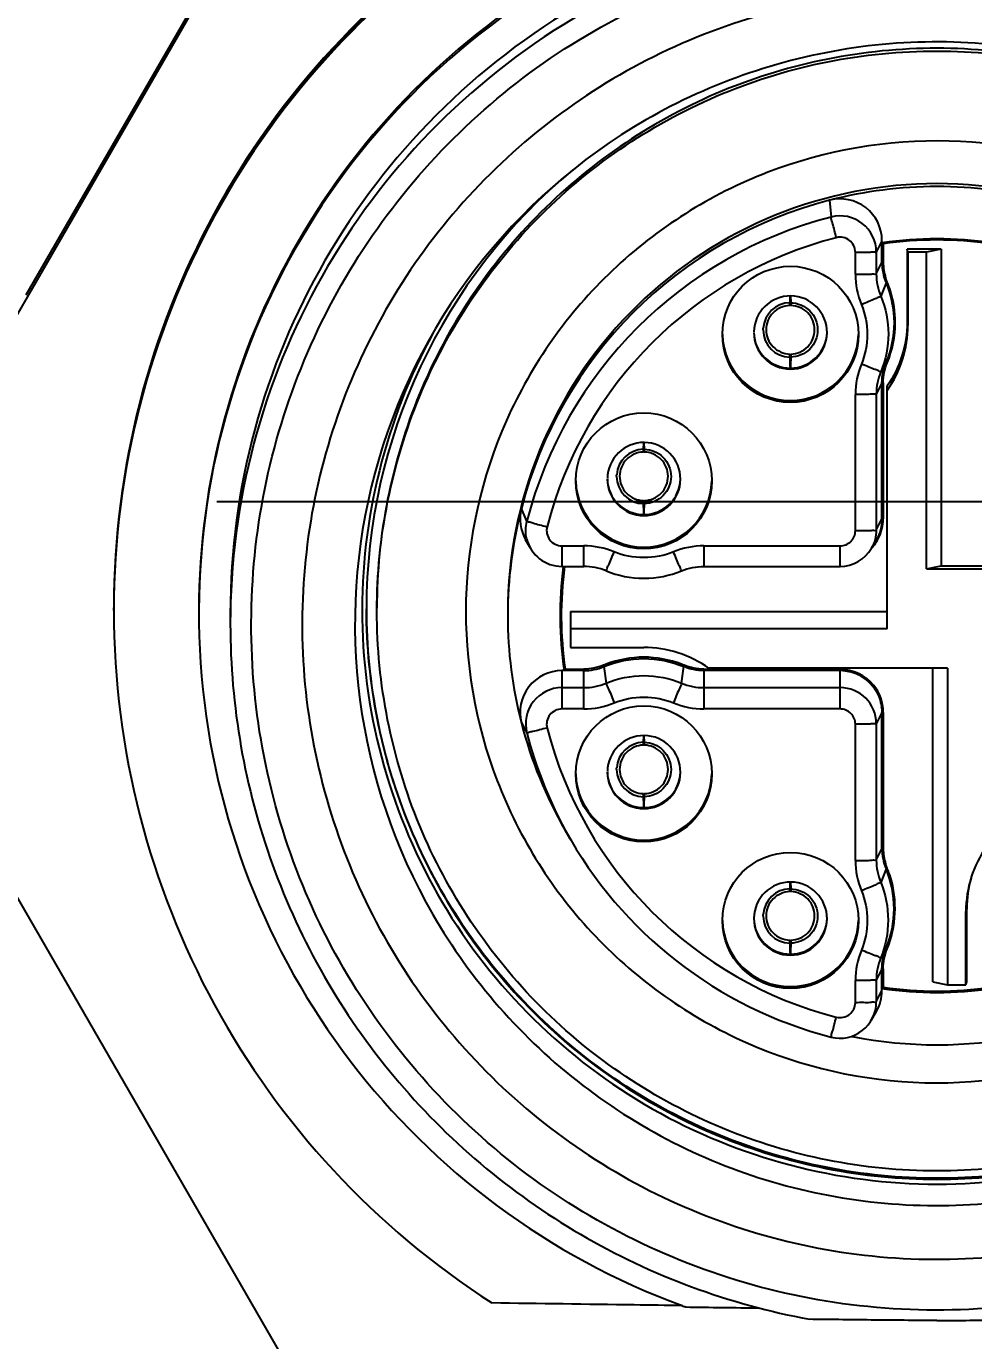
# Model space of a CAD drawing. Header units: millimetres. Extents: x 5828 to 6704, y 123 to 421.
# Drawn here: x 6384.82 to 6385.272, y 188.883 to 189.511 of the extents above; entities that cross this region are included whole.
import ezdxf

# ---------------------------------------------------------------- set-up
doc = ezdxf.new("R2010")
doc.units = ezdxf.units.MM
doc.linetypes.add('CENTER', pattern=[0.6, 0.375, -0.075, 0.075, -0.075])
for name, color, linetype in [('中心线', 7, 'Continuous'), ('外形图', 7, 'Continuous'), ('尺寸标注', 7, 'Continuous')]:
    doc.layers.add(name, color=color, linetype=linetype)
doc.styles.add('微软雅黑', font='msyh.ttc', dxfattribs={"height": 1.5})
doc.dimstyles.new('尺寸标注_1_20比例', dxfattribs={"dimtxt": 1.5, "dimasz": 1.25, "dimexe": 0.5, "dimexo": 0.4, "dimgap": 0.5, "dimtad": 1, "dimdec": 1, "dimlfac": 20, "dimdsep": 46, "dimtxsty": '微软雅黑', "dimcen": 0.09, "dimadec": 0, "dimazin": 0, "dimtp": 0.01, "dimtm": 0.01, "dimtfac": 1, "dimtdec": 1, "dimtofl": 0, "dimtmove": 0, "dimatfit": 3, "dimfxl": 1, "dimtolj": 1, "dimarcsym": 0})

# ---------------------------------------------------------------- blocks, each defined once
blk = doc.blocks.new('*D1099')
at = {"layer": 'Defpoints', "color": 0}
for p in [(6385.30447, 191.54881), (6370.13537, 186.94951), (6385.30451, 186.94951)]:
    blk.add_point(p, dxfattribs=at)
at = {"layer": '尺寸标注', "color": 0, "lineweight": -2}
for p, q in [((6384.90447, 191.54881), (6369.63537, 191.54881)), ((6370.13537, 190.29881), (6370.13537, 188.19951)), ((6384.90451, 186.94951), (6369.63537, 186.94951))]:
    blk.add_line(p, q, dxfattribs=at)
at = {"layer": '尺寸标注', "color": 0}
for points in [[(6370.34371, 190.29881), (6369.92704, 190.29881), (6370.13537, 191.54881)], [(6369.92704, 188.19951), (6370.34371, 188.19951), (6370.13537, 186.94951)]]:
    blk.add_solid(points, dxfattribs=at)
at = {"layer": '尺寸标注', "color": 0, "insert": (6368.8616, 189.3315), "char_height": 1.5, "attachment_point": 5, "rotation": 90, "style": '微软雅黑'}
blk.add_mtext('\\A1;\\A1;{\\fAlibaba PuHuiTi 3.0 55 Regular|b0|i0|c134|p18;92}', dxfattribs=at)

msp = doc.modelspace()

# ---------------------------------------------------------------- linework, layer by layer
at = {"layer": '中心线', "linetype": 'CENTER', "ltscale": 5}
msp.add_line((6373.66062, 189.28363), (6422.22834, 189.28363), dxfattribs=at)
at = {"layer": '外形图', "linetype": 'ByBlock'}
for p, q in [((6384.77103, 189.29632), (6384.95853, 189.62103)), ((6384.81955, 189.38228), (6384.91, 189.53892)), ((6385.20324, 189.42755), (6385.20392, 189.41952)), ((6385.22824, 189.40819), (6385.22553, 189.40277)), ((6385.22824, 189.39776), (6385.22824, 189.40819)), ((6385.22837, 189.40715), (6385.22824, 189.40714)), ((6385.22836, 189.40653), (6385.22837, 189.40708)), ((6385.22883, 189.40672), (6385.22871, 189.40719)), ((6385.22883, 189.40672), (6385.22883, 189.39785)), ((6385.21553, 189.39218), (6385.21553, 189.4026)), ((6385.22553, 189.40277), (6385.22553, 189.39235)), ((6385.22824, 189.3998), (6385.2288, 189.39793)), ((6385.24024, 189.40415), (6385.24024, 189.36915)), ((6385.24066, 189.40275), (6385.24024, 189.40415)), ((6385.25649, 189.40415), (6385.24024, 189.40415)), ((6385.24066, 189.40275), (6385.24066, 189.36776)), ((6385.24949, 189.40275), (6385.24066, 189.40275)), ((6385.25649, 189.40415), (6385.24949, 189.40275)), ((6385.24949, 189.25153), (6385.24949, 189.40275)), ((6385.25649, 189.40415), (6385.25649, 189.25292)), ((6385.22553, 189.39235), (6385.22824, 189.39776)), ((6385.22995, 189.39053), (6385.2289, 189.39386)), ((6385.23017, 189.38813), (6385.22767, 189.38168)), ((6385.23071, 189.38845), (6385.22995, 189.39053)), ((6385.23075, 189.38834), (6385.23071, 189.38845)), ((6385.18432, 189.37858), (6385.18442, 189.38185)), ((6385.18456, 189.38185), (6385.18466, 189.37858)), ((6385.18427, 189.37753), (6385.1843, 189.37796)), ((6385.23458, 189.36903), (6385.23458, 189.36915)), ((6385.24024, 189.36915), (6385.24066, 189.36776)), ((6385.1715, 189.36559), (6385.17152, 189.36637)), ((6385.18427, 189.35371), (6385.18424, 189.35399)), ((6385.1843, 189.35324), (6385.18427, 189.35371)), ((6385.18443, 189.34872), (6385.18432, 189.3526)), ((6385.18466, 189.3526), (6385.18455, 189.34872)), ((6385.18471, 189.35372), (6385.18468, 189.35325)), ((6385.22767, 189.34563), (6385.23017, 189.35)), ((6385.23071, 189.34986), (6385.23046, 189.35086)), ((6385.18447, 189.34738), (6385.18443, 189.34872)), ((6385.18455, 189.34872), (6385.18451, 189.34738)), ((6385.22824, 189.34037), (6385.22553, 189.33496)), ((6385.22824, 189.27533), (6385.22824, 189.34037)), ((6385.2288, 189.34054), (6385.22835, 189.34204)), ((6385.22883, 189.34037), (6385.22883, 189.27542)), ((6385.23074, 189.22278), (6385.23074, 189.33881)), ((6385.21553, 189.26975), (6385.21553, 189.33479)), ((6385.22553, 189.33496), (6385.22553, 189.26992)), ((6385.11432, 189.30859), (6385.11442, 189.31186)), ((6385.11456, 189.31186), (6385.11466, 189.30859)), ((6385.11427, 189.30754), (6385.1143, 189.30797)), ((6385.1015, 189.2956), (6385.10152, 189.29638)), ((6385.11427, 189.28372), (6385.11424, 189.284)), ((6385.1143, 189.28325), (6385.11427, 189.28372)), ((6385.11443, 189.27873), (6385.11432, 189.28261)), ((6385.11466, 189.28261), (6385.11455, 189.27873)), ((6385.11471, 189.28373), (6385.11468, 189.28326)), ((6385.05862, 189.27424), (6385.056, 189.28033)), ((6385.11447, 189.27739), (6385.11443, 189.27873)), ((6385.11455, 189.27873), (6385.11451, 189.27739)), ((6385.22553, 189.26992), (6385.22824, 189.27533)), ((6385.22824, 189.27737), (6385.2288, 189.2755)), ((6385.06039, 189.26127), (6385.05804, 189.26533)), ((6385.07537, 189.26245), (6385.07537, 189.25263)), ((6385.07537, 189.26245), (6385.08579, 189.26245)), ((6385.08579, 189.25263), (6385.08579, 189.26245)), ((6385.14319, 189.26245), (6385.14319, 189.25263)), ((6385.14319, 189.26245), (6385.20824, 189.26245)), ((6385.20824, 189.25263), (6385.20824, 189.26245)), ((6385.22322, 189.26127), (6385.22556, 189.26533)), ((6385.07537, 189.25263), (6385.08579, 189.25263)), ((6385.14319, 189.25263), (6385.20824, 189.25263)), ((6385.24949, 189.25153), (6385.25649, 189.25292)), ((6385.24949, 189.25153), (6385.36341, 189.25153)), ((6385.25649, 189.25292), (6385.29773, 189.25292)), ((6384.8614, 189.23309), (6384.8614, 189.23292)), ((6384.8614, 189.23235), (6384.8614, 189.23292)), ((6384.8614, 189.23178), (6384.8614, 189.23235)), ((6384.8614, 189.23178), (6384.8614, 189.23161)), ((6384.8614, 189.23161), (6384.8614, 189.23178)), ((6385.0747, 189.23563), (6385.07469, 189.23528)), ((6385.07949, 189.23117), (6385.07949, 189.21395)), ((6385.07949, 189.23117), (6385.23074, 189.23117)), ((6384.91699, 189.23005), (6384.91699, 189.22499)), ((6385.23074, 189.22278), (6385.07949, 189.22278)), ((6385.07949, 189.21395), (6385.11449, 189.21395)), ((6385.09571, 189.20557), (6385.09542, 189.20477)), ((6385.13356, 189.20477), (6385.13327, 189.20557)), ((6385.07537, 189.20284), (6385.07537, 189.18455)), ((6385.08579, 189.20284), (6385.07537, 189.20284)), ((6385.07638, 189.20363), (6385.07693, 189.20363)), ((6385.07679, 189.20386), (6385.07653, 189.20455)), ((6385.07692, 189.20351), (6385.08579, 189.20351)), ((6385.08579, 189.18455), (6385.08579, 189.20351)), ((6385.09542, 189.20477), (6385.09646, 189.19686)), ((6385.13252, 189.19686), (6385.13356, 189.20477)), ((6385.14319, 189.20351), (6385.14319, 189.18455)), ((6385.14319, 189.20351), (6385.20824, 189.20351)), ((6385.20824, 189.20284), (6385.14319, 189.20284)), ((6385.25949, 189.20403), (6385.14557, 189.20403)), ((6385.20824, 189.18455), (6385.20824, 189.20351)), ((6385.25249, 189.0542), (6385.25249, 189.20403)), ((6385.25949, 189.20403), (6385.25949, 189.05281)), ((6385.07537, 189.19472), (6385.08579, 189.19472)), ((6385.14319, 189.19472), (6385.20824, 189.19472)), ((6385.22394, 189.19566), (6385.22556, 189.19284)), ((6385.08579, 189.18455), (6385.07537, 189.18455)), ((6385.20824, 189.18455), (6385.14319, 189.18455)), ((6385.22824, 189.18284), (6385.22553, 189.17743)), ((6385.2288, 189.18301), (6385.22802, 189.1856)), ((6385.22824, 189.1178), (6385.22824, 189.18284)), ((6385.22883, 189.18284), (6385.22883, 189.11789)), ((6385.056, 189.17785), (6385.05862, 189.17311)), ((6385.21553, 189.11222), (6385.21553, 189.17726)), ((6385.22553, 189.17743), (6385.22553, 189.11239)), ((6384.95853, 188.84639), (6384.77103, 189.1711)), ((6385.11427, 189.16756), (6385.1143, 189.16799)), ((6385.11432, 189.16861), (6385.11442, 189.17189)), ((6385.11456, 189.17189), (6385.11466, 189.16861)), ((6385.1015, 189.15562), (6385.10152, 189.1564)), ((6385.11427, 189.14374), (6385.11424, 189.14402)), ((6385.1143, 189.14327), (6385.11427, 189.14374)), ((6385.11443, 189.13875), (6385.11432, 189.14264)), ((6385.11466, 189.14264), (6385.11455, 189.13875)), ((6385.11471, 189.14375), (6385.11468, 189.14328)), ((6385.11447, 189.13741), (6385.11443, 189.13875)), ((6385.11455, 189.13875), (6385.11451, 189.13741)), ((6385.07929, 189.12255), (6385.07695, 189.12661)), ((6385.22553, 189.11239), (6385.22824, 189.1178)), ((6385.22824, 189.11984), (6385.2288, 189.11797)), ((6385.22995, 189.11057), (6385.2289, 189.1139)), ((6385.23017, 189.10818), (6385.22767, 189.10172)), ((6385.23071, 189.10849), (6385.22995, 189.11057)), ((6385.23075, 189.10839), (6385.23071, 189.10849)), ((6385.18432, 189.09862), (6385.18442, 189.1019)), ((6385.18456, 189.1019), (6385.18466, 189.09862)), ((6385.18427, 189.09757), (6385.1843, 189.09801)), ((6385.1715, 189.08564), (6385.17152, 189.08641)), ((6385.26874, 189.0892), (6385.26833, 189.0878)), ((6385.26833, 189.05281), (6385.26833, 189.0878)), ((6385.26874, 189.0542), (6385.26874, 189.0892)), ((6385.18427, 189.07375), (6385.18424, 189.07404)), ((6385.1843, 189.07328), (6385.18427, 189.07375)), ((6385.18471, 189.07376), (6385.18468, 189.07329)), ((6385.18443, 189.06876), (6385.18432, 189.07265)), ((6385.18447, 189.06742), (6385.18443, 189.06876)), ((6385.18455, 189.06876), (6385.18451, 189.06742)), ((6385.18466, 189.07265), (6385.18455, 189.06876)), ((6385.22767, 189.06567), (6385.23017, 189.07004)), ((6385.23071, 189.0699), (6385.23046, 189.0709)), ((6385.2288, 189.06058), (6385.22835, 189.06208)), ((6385.21553, 189.0444), (6385.21553, 189.05483)), ((6385.22824, 189.06041), (6385.22553, 189.055)), ((6385.22553, 189.055), (6385.22553, 189.04458)), ((6385.22824, 189.04999), (6385.22824, 189.06041)), ((6385.22883, 189.06041), (6385.22883, 189.05163)), ((6385.22553, 189.04458), (6385.22824, 189.04999)), ((6385.22838, 189.05273), (6385.22853, 189.05237)), ((6385.22853, 189.05237), (6385.22883, 189.05163)), ((6385.25249, 189.0542), (6385.25949, 189.05281)), ((6385.25949, 189.05281), (6385.26833, 189.05281)), ((6385.26833, 189.05281), (6385.26874, 189.0542)), ((6385.22322, 189.03593), (6385.22556, 189.03999))]:
    msp.add_line(p, q, dxfattribs=at)
for centre in [(6385.18449, 189.36348), (6385.11449, 189.29349), (6385.11449, 189.15352), (6385.18449, 189.08353)]:
    msp.add_circle(centre, 0.0325, dxfattribs=at)
for centre, radius, start, end in [((6385.25477, 189.23309), 0.39338, 122.87183, 180.00042), ((6385.25477, 189.23293), 0.39338, 122.85809, 180.00047), ((6385.25477, 189.23178), 0.39338, 122.76241, 180.00042), ((6385.25477, 189.23162), 0.39338, 122.76235, 237.23759), ((6385.25478, 189.23121), 0.35279, 120.0271, 180.00081), ((6385.2544, 189.23031), 0.3524, 119.99405, 249.81951), ((6385.25443, 189.23004), 0.33744, 119.99405, 179.9984), ((6385.25443, 189.22498), 0.33744, 119.99411, 179.13973), ((6385.25441, 189.22525), 0.27788, 119.99564, 210.00436), ((6385.25443, 189.23231), 0.27244, 129.65498, 179.99901), ((6385.25459, 189.22821), 0.20584, 90.02872, 104.44661), ((6385.25439, 189.22821), 0.20584, 75.55339, 89.97128), ((6385.25447, 189.22907), 0.20498, 104.4732, 165.51808), ((6385.20824, 189.40818), 0.02, 0.00616, 104.4798), ((6385.25447, 189.22366), 0.20228, 104.4732, 165.51808), ((6385.20824, 189.40277), 0.01729, 0.00617, 104.47979), ((6385.25447, 189.22348), 0.19228, 104.4732, 165.51808), ((6385.20824, 189.4026), 0.00729, 0.00651, 104.47945), ((6385.25451, 189.22879), 0.18027, 81.66188, 98.33812), ((6385.25447, 189.22889), 0.17967, 81.78216, 98.21784), ((6385.25324, 189.40152), 0.02551, 192.11643, 197.45933), ((6385.25337, 189.39787), 0.02455, 180.04992, 197.4093), ((6385.18446, 189.36914), 0.05012, 17.45971, 22.53422), ((6385.18453, 189.36435), 0.01746, 180.00473, 179.13691), ((6385.18455, 189.37283), 0.04893, 5.57021, 14.90402), ((6385.18422, 189.36911), 0.05035, 0.04991, 17.4092), ((6385.18449, 189.36559), 0.01299, 90.7478, 176.56542), ((6385.14692, 189.37967), 0.03742, 357.37768, 358.32615), ((6385.22236, 189.37969), 0.03772, 181.67632, 182.60139), ((6385.18449, 189.36436), 0.0325, 181.54213, 358.45787), ((6385.18449, 189.36488), 0.0175, 181.71018, 358.28982), ((6385.18449, 189.36559), 0.01299, 180.00464, 269.2522), ((6385.18449, 189.36564), 0.01157, 268.66248, 269.24818), ((6385.1412, 189.35138), 0.04313, 1.62275, 2.46845), ((6385.18449, 189.36895), 0.01746, 269.5462, 270.4538), ((6385.18449, 189.36853), 0.01749, 269.58873, 270.41127), ((6385.22747, 189.35139), 0.04282, 177.51258, 178.37932), ((6385.11453, 189.29436), 0.01746, 180.00473, 179.13691), ((6385.11449, 189.2956), 0.01299, 90.7478, 176.56542), ((6385.07692, 189.30969), 0.03742, 357.37768, 358.32615), ((6385.15236, 189.3097), 0.03772, 181.67632, 182.60139), ((6385.11449, 189.29437), 0.0325, 181.54213, 358.45787), ((6385.11449, 189.29489), 0.0175, 181.71018, 358.28982), ((6385.11449, 189.2956), 0.01299, 180.00464, 269.2522), ((6385.11449, 189.29565), 0.01157, 268.66248, 269.24818), ((6385.0712, 189.28139), 0.04313, 1.62275, 2.46845), ((6385.11449, 189.29896), 0.01746, 269.5462, 270.4538), ((6385.11449, 189.29854), 0.01749, 269.58873, 270.41127), ((6385.15747, 189.2814), 0.04282, 177.51258, 178.37932), ((6385.25524, 189.22898), 0.20575, 165.54912, 179.97118), ((6385.20832, 189.27542), 0.0205, 359.62963, 359.99997), ((6385.07536, 189.26975), 0.00729, 165.52555, 270.00539), ((6385.20824, 189.26975), 0.00729, 269.99564, 359.99564), ((6385.07533, 189.26991), 0.01725, 194.01793, 270.00056), ((6385.20825, 189.27541), 0.02057, 316.62464, 332.99587), ((6385.20824, 189.26992), 0.01729, 269.99944, 329.99771), ((6385.25531, 189.22909), 0.18082, 172.54137, 188.34834), ((6385.25529, 189.22918), 0.18021, 172.56098, 188.1885), ((6385.25445, 189.23066), 0.17982, 177.08055, 178.41508), ((6385.25445, 189.23066), 0.17982, 178.5288, 180.32517), ((6385.25413, 189.22499), 0.33714, 179.14094, 179.61674), ((6385.25524, 189.22919), 0.20575, 180.02882, 194.45088), ((6385.25466, 189.23068), 0.18003, 180.32998, 188.34374), ((6385.11446, 189.15925), 0.05001, 111.11113, 112.65479), ((6385.11452, 189.15925), 0.05001, 67.34521, 68.88887), ((6385.07536, 189.18284), 0.02, 89.99427, 194.4748), ((6385.20824, 189.18284), 0.02, 30.0035, 90.00144), ((6385.07536, 189.17743), 0.01729, 89.99427, 194.47479), ((6385.20824, 189.17743), 0.01729, 0.00474, 90.00399), ((6385.20822, 189.18658), 0.01815, 30.0074, 38.2154), ((6385.20826, 189.18294), 0.02057, 0.05014, 39.06528), ((6385.20829, 189.1866), 0.01944, 2.30471, 11.66425), ((6385.07536, 189.17726), 0.00729, 89.99461, 194.47445), ((6385.20824, 189.17726), 0.00729, 0.00436, 90.00436), ((6385.25532, 189.22945), 0.20589, 194.51548, 209.96569), ((6385.25447, 189.22352), 0.19228, 194.48192, 255.5268), ((6385.25517, 189.22397), 0.20302, 194.50701, 208.64746), ((6385.11453, 189.15439), 0.01746, 180.00473, 179.13691), ((6385.11449, 189.15562), 0.01299, 90.7478, 176.56542), ((6385.07692, 189.16971), 0.03742, 357.37768, 358.32615), ((6385.15236, 189.16972), 0.03772, 181.67632, 182.60139), ((6385.11449, 189.15563), 0.01299, 180.00464, 269.2522), ((6385.11449, 189.15439), 0.0325, 181.54213, 358.45787), ((6385.11449, 189.15491), 0.0175, 181.71018, 358.28982), ((6385.11449, 189.15567), 0.01157, 268.66248, 269.24818), ((6385.0712, 189.14141), 0.04313, 1.62275, 2.46845), ((6385.15747, 189.14142), 0.04282, 177.51258, 178.37932), ((6385.11449, 189.15898), 0.01746, 269.5462, 270.4538), ((6385.11449, 189.15856), 0.01749, 269.58873, 270.41127), ((6385.25448, 189.22371), 0.20229, 208.67429, 255.52572), ((6385.25337, 189.11791), 0.02455, 180.04992, 197.4093), ((6385.32228, 189.08775), 0.05396, 144.66164, 179.94947), ((6385.25324, 189.12156), 0.02551, 192.11643, 197.45933), ((6385.18451, 189.08911), 0.04949, 337.33835, 22.66165), ((6385.18446, 189.08918), 0.05012, 17.45971, 22.53422), ((6385.18455, 189.09287), 0.04893, 5.57021, 14.90402), ((6385.18453, 189.0844), 0.01746, 180.00473, 179.13691), ((6385.18449, 189.08563), 0.01299, 90.7478, 176.56542), ((6385.14692, 189.09972), 0.03742, 357.37768, 358.32615), ((6385.22236, 189.09973), 0.03772, 181.67632, 182.60139), ((6385.32223, 189.08916), 0.05349, 164.01283, 179.96134), ((6385.18449, 189.0844), 0.0325, 181.54213, 358.45787), ((6385.18449, 189.08492), 0.0175, 181.71018, 358.28982), ((6385.18449, 189.08564), 0.01299, 180.00464, 269.2522), ((6385.18449, 189.08568), 0.01157, 268.66248, 269.24818), ((6385.1412, 189.07142), 0.04313, 1.62275, 2.46845), ((6385.22747, 189.07144), 0.04282, 177.51258, 178.37932), ((6385.18449, 189.08899), 0.01746, 269.5462, 270.4538), ((6385.18449, 189.08857), 0.01749, 269.58873, 270.41127), ((6385.25447, 189.22938), 0.18027, 261.62133, 278.37867), ((6385.25449, 189.23066), 0.18077, 261.68235, 261.84278), ((6385.25451, 189.22946), 0.17967, 261.78216, 278.21784), ((6385.20825, 189.04458), 0.01728, 255.52396, 359.96889), ((6385.20824, 189.04441), 0.00729, 255.52055, 359.99349), ((6385.25454, 189.22965), 0.20553, 258.62846, 281.37154), ((6385.25449, 189.23213), 0.27458, 269.99977, 299.99586), ((6385.25439, 189.23012), 0.35224, 249.81833, 250.10345)]:
    msp.add_arc(centre, radius, start, end, dxfattribs=at)
for points, knots in [([(6385.31354, 188.90273), (6385.27164, 188.89505), (6385.18386, 188.89629), (6385.06365, 188.94831), (6384.97231, 189.04238), (6384.92398, 189.16424), (6384.92594, 189.29531), (6384.97797, 189.41566), (6385.07191, 189.50692), (6385.15355, 189.53922), (6385.19544, 189.5469)], [0, 0, 0, 0, 0.125009, 0.250016, 0.375016, 0.500009, 0.624999, 0.749993, 0.874993, 1, 1, 1, 1]), ([(6385.51705, 189.37638), (6385.49733, 189.41052), (6385.4438, 189.47167), (6385.33499, 189.52519), (6385.21399, 189.53323), (6385.13705, 189.50704), (6385.1029, 189.48733)], [0, 0, 0, 0, 0.249987, 0.499988, 0.749996, 1, 1, 1, 1]), ([(6385.52199, 189.23267), (6385.52199, 189.26745), (6385.50806, 189.33779), (6385.44856, 189.42669), (6385.35952, 189.48621), (6385.25449, 189.50708), (6385.14946, 189.48621), (6385.06042, 189.42669), (6385.00092, 189.33779), (6384.98699, 189.26745), (6384.98699, 189.23267)], [0, 0, 0, 0, 0.124991, 0.249988, 0.374991, 0.5, 0.625009, 0.750012, 0.875009, 1, 1, 1, 1]), ([(6385.49521, 189.3642), (6385.47713, 189.39551), (6385.42805, 189.45157), (6385.32829, 189.50064), (6385.21735, 189.50802), (6385.14682, 189.484), (6385.11551, 189.46593)], [0, 0, 0, 0, 0.249987, 0.499988, 0.749996, 1, 1, 1, 1]), ([(6384.98699, 189.23136), (6384.98699, 189.26614), (6385.00092, 189.33648), (6385.06042, 189.42538), (6385.14946, 189.4849), (6385.25449, 189.50577), (6385.35952, 189.4849), (6385.44856, 189.42538), (6385.50806, 189.33648), (6385.52199, 189.26614), (6385.52199, 189.23136)], [0, 0, 0, 0, 0.124991, 0.249988, 0.374991, 0.5, 0.625009, 0.750012, 0.875009, 1, 1, 1, 1]), ([(6385.1029, 189.48733), (6385.06876, 189.46762), (6385.0076, 189.4141), (6384.95407, 189.3053), (6384.94602, 189.18431), (6384.97222, 189.10739), (6384.99194, 189.07325)], [0, 0, 0, 0, 0.250013, 0.500012, 0.750004, 1, 1, 1, 1]), ([(6385.47942, 189.22514), (6385.48017, 189.25439), (6385.46997, 189.31384), (6385.42187, 189.38987), (6385.34828, 189.44185), (6385.26042, 189.46167), (6385.17165, 189.44638), (6385.0955, 189.39825), (6385.04355, 189.32479), (6385.03032, 189.26595), (6385.02956, 189.2367)], [0, 0, 0, 0, 0.124993, 0.24999, 0.374992, 0.499999, 0.625006, 0.750009, 0.875007, 1, 1, 1, 1]), ([(6385.25449, 189.43546), (6385.22826, 189.43546), (6385.17524, 189.42515), (6385.10783, 189.38095), (6385.06191, 189.31471), (6385.05023, 189.26197), (6385.04956, 189.23576)], [0, 0, 0, 0, 0.250017, 0.500025, 0.750018, 1, 1, 1, 1]), ([(6385.45949, 189.23049), (6385.45949, 189.25715), (6385.44882, 189.31105), (6385.4032, 189.37918), (6385.33506, 189.4248), (6385.28115, 189.43546), (6385.25449, 189.43546)], [0, 0, 0, 0, 0.249985, 0.499977, 0.749983, 1, 1, 1, 1]), ([(6385.20642, 189.40966), (6385.20583, 189.41195), (6385.20516, 189.41526), (6385.204, 189.41849), (6385.20392, 189.41952)], [0, 0, 0, 0, 0.697248, 1, 1, 1, 1]), ([(6385.2283, 189.40392), (6385.22852, 189.40396), (6385.22805, 189.40528), (6385.22835, 189.40588), (6385.22836, 189.40653)], [0, 0, 0, 0, 0.254761, 1, 1, 1, 1]), ([(6385.22553, 189.40277), (6385.22542, 189.40254), (6385.2241, 189.40294), (6385.22233, 189.4025), (6385.21911, 189.40266), (6385.2168, 189.4026), (6385.21553, 189.4026)], [0, 0, 0, 0, 0.078859, 0.296199, 0.619459, 1, 1, 1, 1]), ([(6385.21553, 189.39218), (6385.2168, 189.39218), (6385.21911, 189.39224), (6385.22233, 189.39208), (6385.2241, 189.39251), (6385.22542, 189.39212), (6385.22553, 189.39235)], [0, 0, 0, 0, 0.380541, 0.703801, 0.921141, 1, 1, 1, 1]), ([(6385.22767, 189.38168), (6385.22758, 189.38143), (6385.22636, 189.38126), (6385.22472, 189.38019), (6385.22175, 189.37909), (6385.21962, 189.37814), (6385.21845, 189.37765)], [0, 0, 0, 0, 0.080831, 0.298881, 0.621451, 1, 1, 1, 1]), ([(6385.18422, 189.37724), (6385.18131, 189.37717), (6385.1753, 189.3746), (6385.1717, 189.36566), (6385.1753, 189.35671), (6385.18131, 189.35414), (6385.18422, 189.35407)], [0, 0, 0, 0, 0.250027, 0.5, 0.749973, 1, 1, 1, 1]), ([(6385.18422, 189.37724), (6385.18424, 189.37722), (6385.18426, 189.37742), (6385.18427, 189.37745), (6385.18427, 189.37753)], [0, 0, 0, 0, 0.232163, 1, 1, 1, 1]), ([(6385.18466, 189.37858), (6385.18795, 189.37854), (6385.19476, 189.37569), (6385.19884, 189.36559), (6385.19476, 189.3555), (6385.18795, 189.35265), (6385.18466, 189.3526)], [0, 0, 0, 0, 0.250013, 0.5, 0.749987, 1, 1, 1, 1]), ([(6385.18468, 189.37797), (6385.18469, 189.37783), (6385.1847, 189.3776), (6385.18472, 189.37737), (6385.18474, 189.37728)], [0, 0, 0, 0, 0.626605, 1, 1, 1, 1]), ([(6385.18476, 189.35407), (6385.18768, 189.35414), (6385.19369, 189.35671), (6385.19728, 189.36566), (6385.19368, 189.3746), (6385.18767, 189.37717), (6385.18476, 189.37724)], [0, 0, 0, 0, 0.250027, 0.5, 0.749973, 1, 1, 1, 1]), ([(6385.01383, 189.36417), (6384.99126, 189.32307), (6384.96728, 189.22722), (6385.00749, 189.08591), (6385.11203, 188.98266), (6385.20759, 188.95755), (6385.25449, 188.95755)], [0, 0, 0, 0, 0.249987, 0.499975, 0.749979, 1, 1, 1, 1]), ([(6385.18476, 189.35407), (6385.18473, 189.35407), (6385.18475, 189.35388), (6385.18472, 189.3538), (6385.18471, 189.35372)], [0, 0, 0, 0, 0.273556, 1, 1, 1, 1]), ([(6385.22767, 189.34563), (6385.22755, 189.34541), (6385.22635, 189.3464), (6385.2247, 189.34656), (6385.22174, 189.34801), (6385.21961, 189.34882), (6385.21845, 189.34931)], [0, 0, 0, 0, 0.076788, 0.29341, 0.617399, 1, 1, 1, 1]), ([(6385.22553, 189.33496), (6385.22542, 189.33472), (6385.2241, 189.33512), (6385.22233, 189.33468), (6385.21911, 189.33485), (6385.2168, 189.33479), (6385.21553, 189.33479)], [0, 0, 0, 0, 0.078859, 0.296199, 0.619459, 1, 1, 1, 1]), ([(6385.11422, 189.30725), (6385.11131, 189.30718), (6385.1053, 189.30461), (6385.1017, 189.29567), (6385.1053, 189.28672), (6385.11131, 189.28415), (6385.11422, 189.28408)], [0, 0, 0, 0, 0.250027, 0.5, 0.749973, 1, 1, 1, 1]), ([(6385.11422, 189.30725), (6385.11424, 189.30723), (6385.11426, 189.30743), (6385.11427, 189.30746), (6385.11427, 189.30754)], [0, 0, 0, 0, 0.232163, 1, 1, 1, 1]), ([(6385.11466, 189.30859), (6385.11795, 189.30855), (6385.12476, 189.3057), (6385.12884, 189.2956), (6385.12476, 189.28551), (6385.11795, 189.28266), (6385.11466, 189.28261)], [0, 0, 0, 0, 0.250013, 0.5, 0.749987, 1, 1, 1, 1]), ([(6385.11468, 189.30798), (6385.11469, 189.30784), (6385.1147, 189.30761), (6385.11472, 189.30738), (6385.11474, 189.3073)], [0, 0, 0, 0, 0.626605, 1, 1, 1, 1]), ([(6385.11476, 189.28408), (6385.11768, 189.28415), (6385.12369, 189.28672), (6385.12728, 189.29567), (6385.12368, 189.30461), (6385.11767, 189.30718), (6385.11476, 189.30725)], [0, 0, 0, 0, 0.250027, 0.5, 0.749973, 1, 1, 1, 1]), ([(6385.11476, 189.28408), (6385.11473, 189.28408), (6385.11475, 189.28389), (6385.11472, 189.28381), (6385.11471, 189.28373)], [0, 0, 0, 0, 0.273556, 1, 1, 1, 1]), ([(6385.05862, 189.27424), (6385.05873, 189.274), (6385.06001, 189.27402), (6385.06172, 189.27318), (6385.06484, 189.27252), (6385.06707, 189.27189), (6385.0683, 189.27157)], [0, 0, 0, 0, 0.08015, 0.297951, 0.620759, 1, 1, 1, 1]), ([(6385.21553, 189.26975), (6385.2168, 189.26975), (6385.21911, 189.26981), (6385.22233, 189.26964), (6385.2241, 189.27008), (6385.22542, 189.26968), (6385.22553, 189.26992)], [0, 0, 0, 0, 0.380541, 0.703801, 0.921141, 1, 1, 1, 1]), ([(6385.09646, 189.25049), (6385.09669, 189.25039), (6385.0968, 189.25202), (6385.09785, 189.2532), (6385.0989, 189.25634), (6385.09983, 189.25838), (6385.10032, 189.25954)], [0, 0, 0, 0, 0.075851, 0.291965, 0.616132, 1, 1, 1, 1]), ([(6385.13252, 189.25049), (6385.13229, 189.25039), (6385.13218, 189.25202), (6385.13113, 189.2532), (6385.13008, 189.25634), (6385.12915, 189.25838), (6385.12867, 189.25954)], [0, 0, 0, 0, 0.075851, 0.291965, 0.616132, 1, 1, 1, 1]), ([(6385.02956, 189.2367), (6385.02881, 189.20745), (6385.03901, 189.148), (6385.08712, 189.07197), (6385.1607, 189.02), (6385.24856, 189.00017), (6385.33733, 189.01546), (6385.41349, 189.06359), (6385.46543, 189.13705), (6385.47867, 189.19589), (6385.47942, 189.22514)], [0, 0, 0, 0, 0.124993, 0.24999, 0.374992, 0.499999, 0.625006, 0.750009, 0.875007, 1, 1, 1, 1]), ([(6385.25449, 188.96038), (6385.21909, 188.96038), (6385.14752, 188.97452), (6385.05702, 189.03502), (6384.99634, 189.12539), (6384.98206, 189.19692), (6384.98199, 189.23232)], [0, 0, 0, 0, 0.250018, 0.500025, 0.750018, 1, 1, 1, 1]), ([(6384.98199, 189.23232), (6384.98199, 189.19688), (6384.99617, 189.12523), (6385.05682, 189.03467), (6385.14739, 188.97404), (6385.21905, 188.95986), (6385.25449, 188.95986)], [0, 0, 0, 0, 0.249982, 0.499975, 0.749982, 1, 1, 1, 1]), ([(6385.52199, 189.23136), (6385.52199, 189.19657), (6385.50806, 189.12624), (6385.44856, 189.03734), (6385.35952, 188.97781), (6385.25449, 188.95694), (6385.14946, 188.97781), (6385.06042, 189.03734), (6385.00092, 189.12624), (6384.98699, 189.19657), (6384.98699, 189.23136)], [0, 0, 0, 0, 0.124991, 0.249988, 0.374991, 0.5, 0.625009, 0.750012, 0.875009, 1, 1, 1, 1]), ([(6385.25449, 188.95986), (6385.28993, 188.95986), (6385.36159, 188.97404), (6385.45216, 189.03467), (6385.51281, 189.12523), (6385.52699, 189.19688), (6385.52699, 189.23232)], [0, 0, 0, 0, 0.250018, 0.500025, 0.750018, 1, 1, 1, 1]), ([(6385.52699, 189.23232), (6385.52692, 189.19692), (6385.51264, 189.12539), (6385.45196, 189.03502), (6385.36146, 188.97452), (6385.28989, 188.96038), (6385.25449, 188.96038)], [0, 0, 0, 0, 0.249982, 0.499975, 0.749982, 1, 1, 1, 1]), ([(6384.91699, 189.22499), (6384.91699, 189.18611), (6384.9307, 189.10768), (6384.98998, 189.00458), (6385.08072, 188.92769), (6385.1554, 188.90007), (6385.19365, 188.89306)], [0, 0, 0, 0, 0.249985, 0.499979, 0.749984, 1, 1, 1, 1]), ([(6385.09646, 189.19686), (6385.0966, 189.19585), (6385.09837, 189.19284), (6385.09941, 189.18964), (6385.10032, 189.18746)], [0, 0, 0, 0, 0.302453, 1, 1, 1, 1]), ([(6385.13252, 189.19686), (6385.13238, 189.19585), (6385.13061, 189.19284), (6385.12958, 189.18964), (6385.12867, 189.18746)], [0, 0, 0, 0, 0.302453, 1, 1, 1, 1]), ([(6385.0683, 189.17544), (6385.06707, 189.17512), (6385.06484, 189.17462), (6385.06173, 189.17362), (6385.06001, 189.17367), (6385.05874, 189.17288), (6385.05862, 189.17311)], [0, 0, 0, 0, 0.38187, 0.705598, 0.922473, 1, 1, 1, 1]), ([(6385.22553, 189.17743), (6385.22542, 189.1772), (6385.2241, 189.1776), (6385.22233, 189.17716), (6385.21911, 189.17732), (6385.2168, 189.17726), (6385.21553, 189.17726)], [0, 0, 0, 0, 0.078859, 0.296199, 0.619459, 1, 1, 1, 1]), ([(6385.11422, 189.16727), (6385.11424, 189.16725), (6385.11426, 189.16745), (6385.11427, 189.16749), (6385.11427, 189.16756)], [0, 0, 0, 0, 0.232163, 1, 1, 1, 1]), ([(6385.11466, 189.16861), (6385.11795, 189.16857), (6385.12476, 189.16572), (6385.12884, 189.15562), (6385.12476, 189.14553), (6385.11795, 189.14268), (6385.11466, 189.14264)], [0, 0, 0, 0, 0.250013, 0.5, 0.749987, 1, 1, 1, 1]), ([(6385.11468, 189.16801), (6385.11469, 189.16786), (6385.1147, 189.16763), (6385.11472, 189.1674), (6385.11474, 189.16732)], [0, 0, 0, 0, 0.626605, 1, 1, 1, 1]), ([(6385.11422, 189.16727), (6385.11131, 189.1672), (6385.1053, 189.16463), (6385.1017, 189.15569), (6385.1053, 189.14674), (6385.11131, 189.14417), (6385.11422, 189.1441)], [0, 0, 0, 0, 0.250027, 0.5, 0.749973, 1, 1, 1, 1]), ([(6385.11476, 189.1441), (6385.11768, 189.14417), (6385.12369, 189.14674), (6385.12728, 189.15569), (6385.12368, 189.16463), (6385.11767, 189.1672), (6385.11476, 189.16727)], [0, 0, 0, 0, 0.250027, 0.5, 0.749973, 1, 1, 1, 1]), ([(6385.11476, 189.1441), (6385.11473, 189.1441), (6385.11475, 189.14391), (6385.11472, 189.14383), (6385.11471, 189.14375)], [0, 0, 0, 0, 0.273556, 1, 1, 1, 1]), ([(6385.21553, 189.11222), (6385.2168, 189.11222), (6385.21911, 189.11228), (6385.22233, 189.11212), (6385.2241, 189.11256), (6385.22542, 189.11216), (6385.22553, 189.11239)], [0, 0, 0, 0, 0.380541, 0.703801, 0.921141, 1, 1, 1, 1]), ([(6385.18466, 189.09862), (6385.18795, 189.09858), (6385.19476, 189.09573), (6385.19884, 189.08564), (6385.19476, 189.07554), (6385.18795, 189.07269), (6385.18466, 189.07265)], [0, 0, 0, 0, 0.250013, 0.5, 0.749987, 1, 1, 1, 1]), ([(6385.22767, 189.10172), (6385.22758, 189.10147), (6385.22636, 189.1013), (6385.22472, 189.10023), (6385.22175, 189.09913), (6385.21962, 189.09819), (6385.21845, 189.0977)], [0, 0, 0, 0, 0.080831, 0.298881, 0.621451, 1, 1, 1, 1]), ([(6385.18422, 189.09728), (6385.18131, 189.09721), (6385.1753, 189.09464), (6385.1717, 189.0857), (6385.1753, 189.07675), (6385.18131, 189.07418), (6385.18422, 189.07411)], [0, 0, 0, 0, 0.250027, 0.5, 0.749973, 1, 1, 1, 1]), ([(6385.18422, 189.09728), (6385.18424, 189.09726), (6385.18426, 189.09746), (6385.18427, 189.0975), (6385.18427, 189.09757)], [0, 0, 0, 0, 0.232163, 1, 1, 1, 1]), ([(6385.18468, 189.09802), (6385.18469, 189.09787), (6385.1847, 189.09764), (6385.18472, 189.09741), (6385.18474, 189.09733)], [0, 0, 0, 0, 0.626605, 1, 1, 1, 1]), ([(6385.18476, 189.07411), (6385.18768, 189.07418), (6385.19369, 189.07675), (6385.19728, 189.0857), (6385.19368, 189.09464), (6385.18767, 189.09721), (6385.18476, 189.09728)], [0, 0, 0, 0, 0.250027, 0.5, 0.749973, 1, 1, 1, 1]), ([(6385.01378, 189.08629), (6385.03185, 189.05499), (6385.08093, 188.99893), (6385.18069, 188.94986), (6385.29163, 188.94248), (6385.36216, 188.9665), (6385.39347, 188.98457)], [0, 0, 0, 0, 0.249987, 0.499988, 0.749996, 1, 1, 1, 1]), ([(6384.99194, 189.07325), (6385.01165, 189.0391), (6385.06518, 188.97796), (6385.17399, 188.92443), (6385.295, 188.91639), (6385.37193, 188.94258), (6385.40608, 188.9623)], [0, 0, 0, 0, 0.249987, 0.499988, 0.749996, 1, 1, 1, 1]), ([(6385.18476, 189.07411), (6385.18473, 189.07411), (6385.18475, 189.07392), (6385.18472, 189.07384), (6385.18471, 189.07376)], [0, 0, 0, 0, 0.273556, 1, 1, 1, 1]), ([(6385.22767, 189.06567), (6385.22755, 189.06545), (6385.22635, 189.06645), (6385.2247, 189.0666), (6385.22174, 189.06805), (6385.21961, 189.06886), (6385.21845, 189.06935)], [0, 0, 0, 0, 0.076788, 0.29341, 0.617399, 1, 1, 1, 1]), ([(6385.22553, 189.055), (6385.22542, 189.05477), (6385.2241, 189.05516), (6385.22233, 189.05473), (6385.21911, 189.05489), (6385.2168, 189.05483), (6385.21553, 189.05483)], [0, 0, 0, 0, 0.078859, 0.296199, 0.619459, 1, 1, 1, 1]), ([(6385.22838, 189.05273), (6385.22837, 189.05399), (6385.22822, 189.0557), (6385.22843, 189.05747), (6385.2283, 189.05792)], [0, 0, 0, 0, 0.728852, 1, 1, 1, 1]), ([(6385.21553, 189.0444), (6385.2168, 189.0444), (6385.21911, 189.04447), (6385.22233, 189.0443), (6385.2241, 189.04474), (6385.22542, 189.04434), (6385.22553, 189.04458)], [0, 0, 0, 0, 0.380541, 0.703801, 0.921141, 1, 1, 1, 1]), ([(6385.20392, 189.02784), (6385.20416, 189.02778), (6385.20401, 189.0294), (6385.20489, 189.03072), (6385.20547, 189.03397), (6385.2061, 189.03612), (6385.20642, 189.03734)], [0, 0, 0, 0, 0.075813, 0.291896, 0.61606, 1, 1, 1, 1]), ([(6385.13288, 188.89957), (6385.12522, 188.89966), (6385.09489, 188.90006), (6385.06456, 188.90048), (6385.04189, 188.90081)], [0, 0, 0, 0, 0.252635, 1, 1, 1, 1]), ([(6385.25449, 188.89239), (6385.24926, 188.89243), (6385.23882, 188.89251), (6385.22318, 188.89271), (6385.2102, 188.89271), (6385.20039, 188.89308), (6385.19571, 188.89272), (6385.19365, 188.89306)], [0, 0, 0, 0, 0.257702, 0.515164, 0.771269, 0.896829, 1, 1, 1, 1]), ([(6385.25449, 188.89239), (6385.25973, 188.89243), (6385.26759, 188.8925), (6385.27807, 188.8926), (6385.28592, 188.89267), (6385.29374, 188.89275), (6385.30023, 188.89283), (6385.30538, 188.89288), (6385.30855, 188.89293), (6385.31104, 188.89296), (6385.31274, 188.89303), (6385.31421, 188.89294), (6385.31485, 188.89313), (6385.31534, 188.89298), (6385.31534, 188.89307)], [0, 0, 0, 0, 0.25837, 0.387495, 0.516498, 0.64522, 0.773244, 0.836641, 0.899054, 0.929492, 0.958797, 0.985206, 0.995558, 1, 1, 1, 1])]:
    msp.add_open_spline(points, degree=3, knots=knots, dxfattribs=at)
for points in [[(6385.22824, 189.39776), (6385.22824, 189.39449), (6385.22891, 189.39115), (6385.23017, 189.38813)], [(6385.21553, 189.39218), (6385.21553, 189.38724), (6385.21654, 189.38221), (6385.21845, 189.37765)], [(6385.22553, 189.39235), (6385.22553, 189.38872), (6385.22628, 189.38503), (6385.22767, 189.38168)], [(6385.23017, 189.38813), (6385.23267, 189.38215), (6385.23399, 189.37555), (6385.23399, 189.36907)], [(6385.22767, 189.38168), (6385.23003, 189.37602), (6385.23128, 189.36978), (6385.23128, 189.36365)], [(6385.21845, 189.37765), (6385.22209, 189.36894), (6385.22209, 189.35803), (6385.21845, 189.34931)], [(6385.23399, 189.36907), (6385.23399, 189.36258), (6385.23267, 189.35598), (6385.23017, 189.35)], [(6385.23071, 189.34986), (6385.23322, 189.35588), (6385.23456, 189.36251), (6385.23458, 189.36903)], [(6385.24024, 189.36915), (6385.24024, 189.35855), (6385.23678, 189.34752), (6385.23074, 189.33881)], [(6385.23128, 189.36365), (6385.23128, 189.35753), (6385.23003, 189.35129), (6385.22767, 189.34563)], [(6385.23074, 189.33668), (6385.23704, 189.34555), (6385.24066, 189.35688), (6385.24066, 189.36776)], [(6385.22824, 189.34037), (6385.22824, 189.34364), (6385.22891, 189.34698), (6385.23017, 189.35)], [(6385.22883, 189.34046), (6385.22883, 189.34366), (6385.22948, 189.34691), (6385.23071, 189.34986)], [(6385.21845, 189.34931), (6385.21654, 189.34475), (6385.21553, 189.33972), (6385.21553, 189.33479)], [(6385.22767, 189.34563), (6385.22628, 189.34228), (6385.22553, 189.33859), (6385.22553, 189.33496)], [(6385.056, 189.28033), (6385.05474, 189.27544), (6385.05552, 189.2697), (6385.05804, 189.26533)], [(6385.05859, 189.26573), (6385.0579, 189.26848), (6385.05791, 189.27149), (6385.05862, 189.27424)], [(6385.22824, 189.27533), (6385.22824, 189.27188), (6385.22729, 189.26832), (6385.22556, 189.26533)], [(6385.22658, 189.26607), (6385.22802, 189.26889), (6385.2288, 189.27213), (6385.22882, 189.27529)], [(6385.22553, 189.26992), (6385.22553, 189.26694), (6385.22471, 189.26386), (6385.22322, 189.26127)], [(6385.10032, 189.25954), (6385.09576, 189.26145), (6385.09073, 189.26245), (6385.08579, 189.26245)], [(6385.14319, 189.26245), (6385.13825, 189.26245), (6385.13322, 189.26145), (6385.12867, 189.25954)], [(6385.12867, 189.25954), (6385.11994, 189.2559), (6385.10904, 189.2559), (6385.10032, 189.25954)], [(6385.09646, 189.25049), (6385.09312, 189.25189), (6385.08942, 189.25263), (6385.08579, 189.25263)], [(6385.09646, 189.25049), (6385.10755, 189.24586), (6385.12143, 189.24586), (6385.13252, 189.25049)], [(6385.13252, 189.25049), (6385.13587, 189.25189), (6385.13956, 189.25263), (6385.14319, 189.25263)], [(6385.14557, 189.20403), (6385.1367, 189.21033), (6385.12536, 189.21395), (6385.11449, 189.21395)], [(6385.0952, 189.2054), (6385.09227, 189.20418), (6385.08904, 189.20352), (6385.08587, 189.20351)], [(6385.09542, 189.20477), (6385.1014, 189.20727), (6385.10801, 189.20859), (6385.11449, 189.20859)], [(6385.11449, 189.20926), (6385.10837, 189.20926), (6385.10215, 189.2081), (6385.09645, 189.2059)], [(6385.13253, 189.2059), (6385.12683, 189.2081), (6385.12061, 189.20926), (6385.11449, 189.20926)], [(6385.11449, 189.20859), (6385.12097, 189.20859), (6385.12758, 189.20727), (6385.13356, 189.20477)], [(6385.14311, 189.20351), (6385.13994, 189.20352), (6385.13671, 189.20418), (6385.13378, 189.2054)], [(6385.08579, 189.20284), (6385.08906, 189.20284), (6385.0924, 189.20351), (6385.09542, 189.20477)], [(6385.09646, 189.19686), (6385.10212, 189.19922), (6385.10836, 189.20047), (6385.11449, 189.20047)], [(6385.11449, 189.20047), (6385.12062, 189.20047), (6385.12686, 189.19922), (6385.13252, 189.19686)], [(6385.14319, 189.20284), (6385.13992, 189.20284), (6385.13658, 189.20351), (6385.13356, 189.20477)], [(6385.22422, 189.1959), (6385.22051, 189.20048), (6385.21414, 189.20351), (6385.20824, 189.20351)], [(6385.08579, 189.19472), (6385.08942, 189.19472), (6385.09312, 189.19546), (6385.09646, 189.19686)], [(6385.13252, 189.19686), (6385.13587, 189.19546), (6385.13956, 189.19472), (6385.14319, 189.19472)], [(6385.22556, 189.19284), (6385.22729, 189.18985), (6385.22824, 189.18629), (6385.22824, 189.18284)], [(6385.08579, 189.18455), (6385.09073, 189.18455), (6385.09576, 189.18556), (6385.10032, 189.18746)], [(6385.10032, 189.18746), (6385.10904, 189.1911), (6385.11994, 189.1911), (6385.12867, 189.18746)], [(6385.12867, 189.18746), (6385.13322, 189.18556), (6385.13825, 189.18455), (6385.14319, 189.18455)], [(6385.22824, 189.1178), (6385.22824, 189.11453), (6385.22891, 189.1112), (6385.23017, 189.10818)], [(6385.21553, 189.11222), (6385.21553, 189.10728), (6385.21654, 189.10225), (6385.21845, 189.0977)], [(6385.22553, 189.11239), (6385.22553, 189.10876), (6385.22628, 189.10507), (6385.22767, 189.10172)], [(6385.22767, 189.10172), (6385.2323, 189.09063), (6385.2323, 189.07676), (6385.22767, 189.06567)], [(6385.23071, 189.0699), (6385.23512, 189.08047), (6385.2357, 189.0933), (6385.23227, 189.10422)], [(6385.21845, 189.0977), (6385.22209, 189.08898), (6385.22209, 189.07807), (6385.21845, 189.06935)], [(6385.21845, 189.06935), (6385.21654, 189.0648), (6385.21553, 189.05977), (6385.21553, 189.05483)], [(6385.22824, 189.06041), (6385.22824, 189.06369), (6385.22891, 189.06702), (6385.23017, 189.07004)], [(6385.22883, 189.0605), (6385.22883, 189.0637), (6385.22948, 189.06695), (6385.23071, 189.0699)], [(6385.22767, 189.06567), (6385.22628, 189.06233), (6385.22553, 189.05863), (6385.22553, 189.055)], [(6385.22556, 189.03999), (6385.22729, 189.04298), (6385.22824, 189.04654), (6385.22824, 189.04999)], [(6385.13451, 188.89891), (6385.14617, 188.89874), (6385.15783, 188.89858), (6385.16949, 188.89843)]]:
    msp.add_open_spline(points, degree=3, dxfattribs=at)

# ---------------------------------------------------------------- dimensions: what is measured, and where the dimension line sits
at = {"layer": '尺寸标注'}
dim = msp.add_linear_dim(base=(6370.13537, 186.94951), p1=(6385.30447, 191.54881), p2=(6385.30451, 186.94951), angle=90, text='\\A1;{\\fAlibaba PuHuiTi 3.0 55 Regular|b0|i0|c134|p18;<>}', dimstyle='尺寸标注_1_20比例', dxfattribs=at)
dim.commit()
dim.dimension.update_dxf_attribs({"geometry": '*D1099', "text_midpoint": (6370.13537, 189.3315), "dimtype": 160})

doc.saveas('drawing.dxf')
